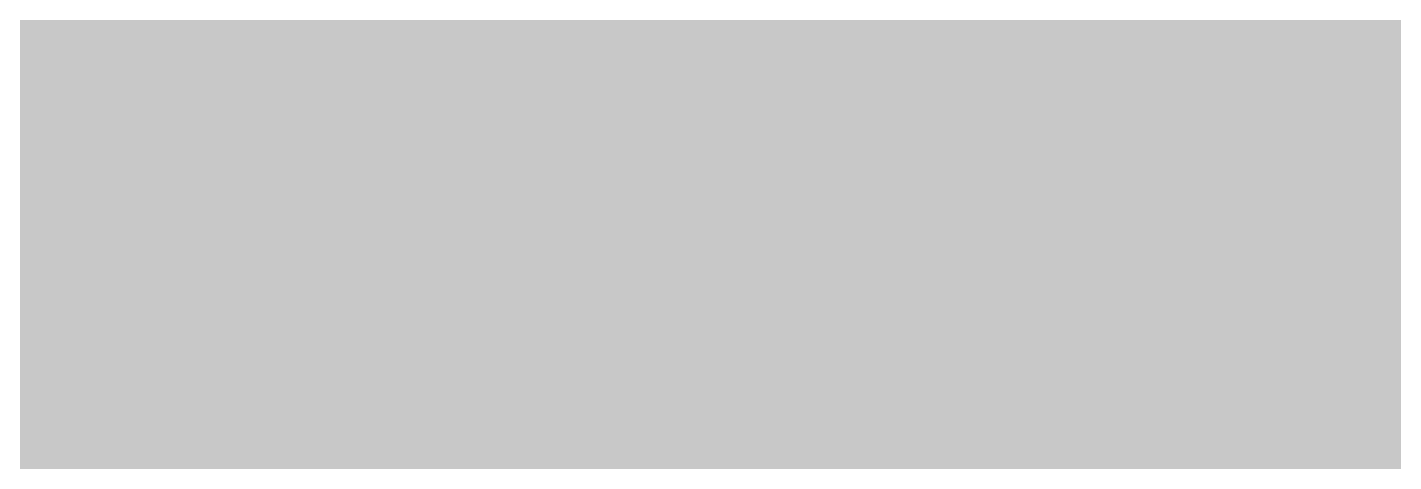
# Model space of a CAD drawing. Header units: metres. Extents: x 326467 to 340077, y 1811030 to 1824953.
# Drawn here: x 329126.543 to 329128.998, y 1812528.651 to 1812529.431 of the extents above; entities that cross this region are included whole.
import ezdxf

# ---------------------------------------------------------------- set-up
doc = ezdxf.new("R2010")
doc.units = ezdxf.units.M
doc.header["$MEASUREMENT"] = 0
for name, color, linetype in [('CRZ LINE FOR RIVER OR CREEK', 84, 'Continuous'), ('MANGROOVE', 112, 'Continuous'), ('NDZ-200M FROM CRZ', 30, 'Continuous'), ('SURVEY PLOT BOUNDARY', 35, 'Continuous')]:
    doc.layers.add(name, color=color, linetype=linetype)

# ---------------------------------------------------------------- blocks, each defined once
blk = doc.blocks.new('16')
at = {"layer": 'MANGROOVE'}
h = blk.add_hatch(dxfattribs=at)
h.set_pattern_fill('GRASS', color=256, scale=0.606428, angle=-0.4421)
h.set_pattern_definition([(89.55787, (320150.772, 1810233.299), (-10.807394, 10.975486), [2.888115, -18.895414]), (44.55787, (320150.772, 1810233.299), (-10.807394, 10.975486), [2.888115, -12.515166]), (134.55787, (320150.772, 1810233.299), (-10.975486, -10.807394), [2.888115, -12.515166])])
h.paths.add_polyline_path([(329495.3185, 1812826.4453), (329509.2523, 1812862.8493), (329546.7995, 1812893.7224), (329583.672, 1812941.1634), (329604.7673, 1813003.1012), (329619.4276, 1813062.8097), (329615.6965, 1813084.3146), (329601.8899, 1813099.1679), (329589.2356, 1813119.0206), (329582.7063, 1813138.826), (329570.5705, 1813150.8606), (329568.4413, 1813148.7637), (329539.9883, 1813128.7667), (329527.7986, 1813120.7741), (329515.5465, 1813104.6954), (329503.232, 1813080.5306), (329490.824, 1813044.2365), (329474.3734, 1813007.9736), (329445.7333, 1812963.7182), (329380.3367, 1812871.2266), (329306.8242, 1812774.7543), (329245.6573, 1812706.49), (329237.51, 1812698.4662), (329208.9946, 1812670.383), (329184.584, 1812650.3548), (329152.1198, 1812634.4321), (329127.8028, 1812626.5331), (329091.3585, 1812618.7277), (329050.903, 1812614.9966), (329032.712, 1812615.1369), (329024.4683, 1812604.3293), (329021.5618, 1812588.492), (329023.8914, 1812565.6583), (329029.3437, 1812550.5913), (329037.6272, 1812541.6237), (329059.5313, 1812529.7686), (329124.5055, 1812528.7032), (329209.3607, 1812556.4288), (329287.7915, 1812607.677), (329330.9885, 1812649.0797), (329374.0158, 1812698.1347), (329389.986, 1812711.0888), (329403.6818, 1812717.939), (329441.8047, 1812747.0033)])
at = {"layer": 'CRZ LINE FOR RIVER OR CREEK', "ltscale": 0.1, "const_width": 3.0321, "flags": 128}
blk.add_lwpolyline([(328500.1042, 1812715.8481), (328586.46, 1812675.1869), (328687.3649, 1812654.1917), (328814.7943, 1812626.2937), (328896.9786, 1812575.7512), (329009.8235, 1812530.404), (329088.6041, 1812523.7311), (329177.6468, 1812537.1956), (329273.3183, 1812592.8349), (329399.3009, 1812709.3477), (329470.4714, 1812762.2722), (329556.3697, 1812894.128)], dxfattribs=at)
at = {"layer": 'MANGROOVE', "const_width": 3.0321, "flags": 128}
blk.add_lwpolyline([(329306.8242, 1812774.7543), (329245.6573, 1812706.49), (329237.51, 1812698.4662), (329208.9946, 1812670.383), (329184.584, 1812650.3548), (329152.1198, 1812634.4321), (329127.8028, 1812626.5331), (329091.3585, 1812618.7277), (329050.903, 1812614.9966), (329032.712, 1812615.1369), (329024.4683, 1812604.3293), (329021.5618, 1812588.492), (329023.8914, 1812565.6583), (329029.3437, 1812550.5913), (329037.6272, 1812541.6237), (329059.5313, 1812529.7686), (329124.5055, 1812528.7032), (329209.3607, 1812556.4288), (329287.7915, 1812607.677)], dxfattribs=at)
at = {"layer": 'NDZ-200M FROM CRZ', "const_width": 3.0321, "flags": 128}
blk.add_lwpolyline([(328500.1042, 1812715.8481), (328586.46, 1812675.1869), (328687.3649, 1812654.1917), (328814.7943, 1812626.2937), (328896.9786, 1812575.7512), (329009.8235, 1812530.404), (329088.6041, 1812523.7311), (329177.6468, 1812537.1956), (329273.3183, 1812592.8349), (329399.3009, 1812709.3477), (329470.4714, 1812762.2722), (329553.7488, 1812890.105), (329595.2096, 1812950.4347), (329612.0033, 1813031.1715), (329648.9468, 1813103.666), (329700.3755, 1813170.313), (329708.4457, 1813180.7714), (329759.0284, 1813224.1159), (329775.5726, 1813272.5081), (329790.4542, 1813367.4111), (329809.16, 1813433.9815)], dxfattribs=at)
at = {"layer": 'SURVEY PLOT BOUNDARY', "lineweight": 18, "const_width": 0.6064}
blk.add_lwpolyline([(329525.8642, 1812870.1036), (329484.8472, 1812793.5971), (329403.3122, 1812705.2734), (329383.0688, 1812701.3863), (329382.9752, 1812689.2571), (329325.8507, 1812620.9615), (329301.4714, 1812604.9764), (329285.1768, 1812588.9289), (329260.7975, 1812572.9437), (329224.1972, 1812544.923), (329191.7641, 1812533.0433), (329135.1388, 1812529.437), (329082.5248, 1812521.7564), (328901.1458, 1812591.8923)], dxfattribs=at)
blk.add_lwpolyline([(328948.875, 1812490.4412), (329029.5988, 1812473.645), (329078.2952, 1812497.5291), (329082.4936, 1812517.7133), (329082.5248, 1812521.7564), (329135.1388, 1812529.437), (329135.014, 1812513.2647), (329097.4154, 1812355.8655), (329077.1097, 1812343.8923), (329047.783, 1812210.6892), (329031.6133, 1812210.814), (328902.2555, 1812211.8122), (328708.2812, 1812221.3957), (328659.8968, 1812237.9423), (328684.8065, 1812322.6597), (328725.2932, 1812330.4339), (328786.7097, 1812431.0429), (328860.0351, 1812503.2567), (328779.4984, 1812544.3113), (328800.2098, 1812608.8445), (328808.201, 1812596.6529), (328808.1698, 1812592.6098), (328848.3134, 1812555.9102), (328896.5418, 1812519.1482)], close=True, dxfattribs=at)

msp = doc.modelspace()

# ---------------------------------------------------------------- block references
msp.add_blockref('16', (0, 0))

doc.saveas('drawing.dxf')
